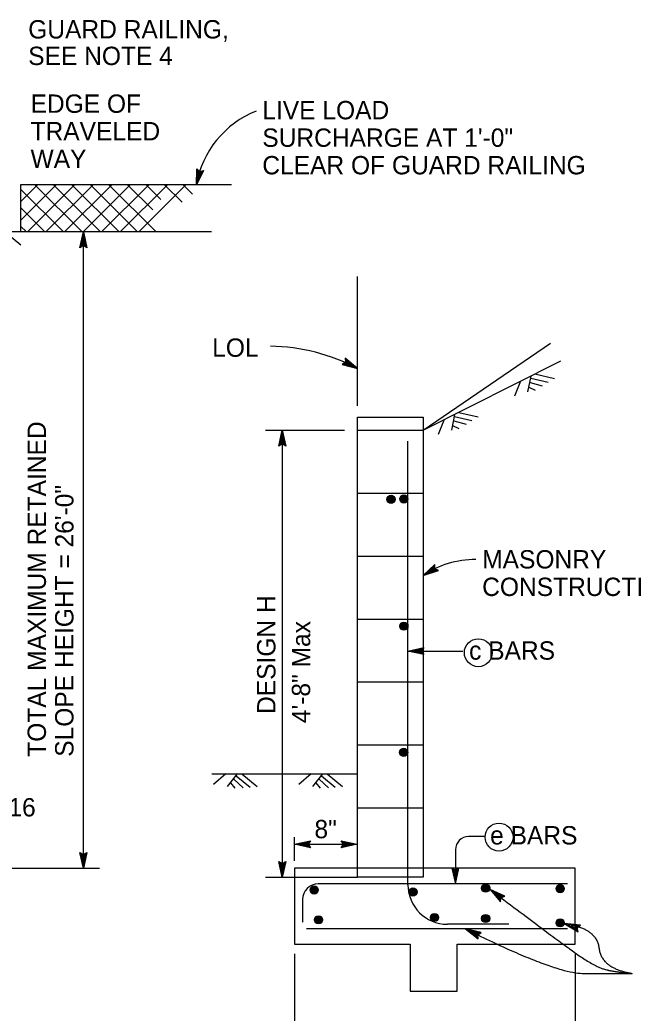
# Model space of a CAD drawing. Extents: x -894 to 866, y -476 to 714.
# Drawn here: x -505.8 to -271.6, y -238 to 140.9 of the extents above; entities that cross this region are included whole.
import ezdxf

# ---------------------------------------------------------------- set-up
doc = ezdxf.new("R2010")
doc.units = 0
doc.layers.add('60 Nongeo Data', color=7, linetype='Continuous')

msp = doc.modelspace()

# ---------------------------------------------------------------- linework, layer by layer
at = {"layer": '60 Nongeo Data'}
for p, q in [((-438.51, 77.96), (-438.35, 84.11)), ((-435.76, 83.46), (-438.51, 77.96)), ((-438.35, 84.11), (-438.35, 84.11)), ((-438.35, 84.11), (-437.25, 83.01)), ((-438.18, 79.31), (-438.05, 83.79)), ((-437.84, 80.64), (-437.76, 83.53)), ((-437.25, 83.01), (-435.76, 83.46)), ((-435.76, 83.46), (-435.76, 83.46)), ((-436.15, 83.33), (-438.18, 79.3)), ((-436.56, 83.19), (-437.84, 80.64)), ((-437.5, 81.98), (-437.47, 83.22)), ((-436.94, 83.11), (-437.5, 81.98)), ((-425.06, 77.96), (-505.57, 77.96)), ((-505.57, 77.96), (-505.57, 59.96)), ((-430.57, 77.96), (-505.57, 77.96)), ((-430.57, 77.96), (-505.57, 77.96)), ((-505.57, 71.46), (-499.07, 77.96)), ((-505.57, 64.39), (-492, 77.96)), ((-489.17, 59.96), (-505.57, 76.36)), ((-502.93, 59.96), (-484.93, 77.96)), ((-482.1, 59.96), (-500.1, 77.96)), ((-495.86, 59.96), (-477.86, 77.96)), ((-475.03, 59.96), (-493.03, 77.96)), ((-488.79, 59.96), (-470.79, 77.96)), ((-467.96, 59.96), (-485.96, 77.96)), ((-481.71, 59.96), (-463.71, 77.96)), ((-460.89, 59.96), (-478.89, 77.96)), ((-474.64, 59.96), (-456.64, 77.96)), ((-453.82, 59.96), (-471.82, 77.96)), ((-467.57, 59.96), (-449.57, 77.96)), ((-455.15, 68.36), (-464.75, 77.96)), ((-460.5, 59.96), (-442.5, 77.96)), ((-452.1, 72.38), (-457.67, 77.96)), ((-443.98, 71.34), (-450.6, 77.96)), ((-440.02, 74.45), (-443.53, 77.96)), ((-438.51, 77.96), (-438.51, 77.96)), ((-496.24, 59.96), (-505.57, 69.29)), ((-503.31, 59.96), (-505.57, 62.22)), ((-432.79, 59.96), (-557.57, 59.96)), ((-511.26, 59.88), (-505.4, 55.06)), ((-482.88, 53.96), (-481.54, 59.96)), ((-482.53, 54.18), (-481.54, 58.58)), ((-482.17, 54.41), (-481.54, 57.2)), ((-481.54, -182.69), (-481.54, 59.96)), ((-481.54, 59.96), (-481.54, 59.96)), ((-481.54, 59.96), (-480.21, 53.96)), ((-481.54, 58.57), (-480.57, 54.2)), ((-481.54, 57.2), (-480.92, 54.37)), ((-481.54, 54.76), (-482.88, 53.96)), ((-482.88, 53.96), (-482.88, 53.96)), ((-481.82, 54.59), (-481.55, 55.82)), ((-481.55, 55.82), (-481.28, 54.61)), ((-480.21, 53.96), (-481.54, 54.76)), ((-480.21, 53.96), (-480.21, 53.96)), ((-377.05, 25.89), (-377.05, 42.98)), ((-377.05, -5.31), (-377.05, 38.52)), ((-377.05, -5.31), (-377.05, 38.52)), ((-377.05, 17.54), (-377.05, 22.61)), ((-352.05, -15.69), (-303.56, 17.59)), ((-377.05, 7.84), (-381.73, 11.83)), ((-381.73, 11.83), (-381.73, 11.83)), ((-381.73, 11.83), (-381.65, 10.28)), ((-378.28, 8.5), (-381.69, 11.4)), ((-377.05, -6.32), (-377.05, 15.15)), ((-381.65, 10.28), (-382.98, 9.47)), ((-382.98, 9.47), (-382.98, 9.47)), ((-382.98, 9.47), (-377.05, 7.84)), ((-382.62, 9.68), (-378.27, 8.49)), ((-382.25, 9.89), (-379.5, 9.14)), ((-381.93, 10.12), (-380.72, 9.78)), ((-379.5, 9.14), (-381.7, 11.01)), ((-380.72, 9.78), (-381.66, 10.59)), ((-377.05, 7.84), (-377.05, 7.84)), ((-311.04, 5), (-312.26, -1.06)), ((-311.04, 4.18), (-304.43, 2.69)), ((-309.43, 5.79), (-302.03, 4.12)), ((-314.98, 3.05), (-317.26, -2.72)), ((-311.8, 0.74), (-309.38, -0.35)), ((-311.3, 2.55), (-306.64, 1.25)), ((-377.05, -186.19), (-377.05, -10.69)), ((-377.05, -10.69), (-352.05, -10.69)), ((-352.05, -10.69), (-352.05, -186.19)), ((-340.08, -9.63), (-341.31, -15.69)), ((-340.09, -10.45), (-333.47, -11.94)), ((-338.48, -8.84), (-331.08, -10.51)), ((-344.02, -11.58), (-346.3, -17.35)), ((-340.85, -13.89), (-338.42, -14.98)), ((-340.34, -12.08), (-335.68, -13.37)), ((-412.17, -15.69), (-382.09, -15.69)), ((-407.1, -21.69), (-405.76, -15.69)), ((-406.74, -21.48), (-405.76, -17.07)), ((-406.38, -21.24), (-405.76, -18.46)), ((-405.76, -15.69), (-405.76, -186.19)), ((-405.76, -15.69), (-405.76, -15.69)), ((-405.76, -15.69), (-404.43, -21.69)), ((-405.76, -17.08), (-404.79, -21.46)), ((-405.76, -18.46), (-405.14, -21.28)), ((-377.05, -15.69), (-352.05, -15.69)), ((-405.76, -20.89), (-407.1, -21.69)), ((-407.1, -21.69), (-407.1, -21.69)), ((-406.04, -21.07), (-405.76, -19.84)), ((-405.76, -19.84), (-405.5, -21.05)), ((-404.43, -21.69), (-405.76, -20.89)), ((-404.43, -21.69), (-404.43, -21.69)), ((-357.83, -189.13), (-357.83, -19.79)), ((-377.05, -39.69), (-352.05, -39.69)), ((-377.05, -63.69), (-352.05, -63.69)), ((-347.58, -66.92), (-352.05, -71.14)), ((-347.58, -67.34), (-350.87, -70.43)), ((-347.6, -67.77), (-349.68, -69.73)), ((-347.57, -68.16), (-348.49, -69.02)), ((-347.58, -68.48), (-347.58, -66.92)), ((-347.58, -66.92), (-347.58, -66.92)), ((-352.05, -71.14), (-346.21, -69.22)), ((-352.05, -71.14), (-352.05, -71.14)), ((-350.86, -70.43), (-346.6, -69.03)), ((-349.68, -69.73), (-346.93, -68.82)), ((-348.49, -69.02), (-347.31, -68.63)), ((-346.21, -69.22), (-347.58, -68.48)), ((-346.21, -69.22), (-346.21, -69.22)), ((-377.05, -87.69), (-352.05, -87.69)), ((-357.83, -99.91), (-351.83, -98.58)), ((-357.83, -99.91), (-336.93, -99.91)), ((-351.83, -101.25), (-357.83, -99.91)), ((-357.83, -99.91), (-357.83, -99.91)), ((-352.05, -100.9), (-356.45, -99.91)), ((-356.44, -99.91), (-352.06, -98.94)), ((-355.07, -99.91), (-352.24, -99.29)), ((-352.28, -100.54), (-355.07, -99.91)), ((-353.69, -99.92), (-352.48, -99.65)), ((-352.46, -100.19), (-353.69, -99.92)), ((-351.83, -98.58), (-352.63, -99.91)), ((-352.63, -99.91), (-351.83, -101.25)), ((-351.83, -98.58), (-351.83, -98.58)), ((-351.83, -101.25), (-351.83, -101.25)), ((-377.05, -111.69), (-352.05, -111.69)), ((-377.05, -135.69), (-352.05, -135.69)), ((-427.31, -146.71), (-431.95, -150.84)), ((-422.92, -146.74), (-426.74, -151.61)), ((-423.29, -147.47), (-418.06, -151.79)), ((-421.13, -146.76), (-415.27, -151.59)), ((-394.79, -146.71), (-399.43, -150.84)), ((-390.4, -146.74), (-394.22, -151.61)), ((-390.77, -147.47), (-385.54, -151.79)), ((-388.61, -146.76), (-382.75, -151.59)), ((-425.52, -150.21), (-423.85, -152.27)), ((-424.25, -148.82), (-420.68, -152.07)), ((-393, -150.21), (-391.33, -152.27)), ((-391.73, -148.82), (-388.16, -152.07)), ((-377.05, -159.69), (-352.05, -159.69)), ((-401.05, -179.91), (-401.05, -170.92)), ((-401.05, -173.62), (-395.05, -172.29)), ((-401.05, -173.62), (-377.25, -173.62)), ((-395.05, -174.96), (-401.05, -173.62)), ((-401.05, -173.62), (-401.05, -173.62)), ((-395.27, -174.6), (-399.67, -173.62)), ((-399.66, -173.61), (-395.29, -172.65)), ((-398.29, -173.62), (-395.47, -172.99)), ((-395.5, -174.24), (-398.29, -173.62)), ((-396.91, -173.62), (-395.7, -173.35)), ((-395.68, -173.89), (-396.91, -173.62)), ((-395.05, -172.29), (-395.85, -173.62)), ((-395.85, -173.62), (-395.05, -174.96)), ((-395.05, -172.29), (-395.05, -172.29)), ((-382.45, -173.62), (-383.25, -172.28)), ((-383.25, -172.28), (-383.25, -172.28)), ((-383.25, -172.28), (-377.25, -173.62)), ((-377.25, -173.62), (-383.25, -174.95)), ((-383.25, -174.95), (-382.45, -173.62)), ((-383.03, -172.63), (-378.63, -173.62)), ((-378.64, -173.62), (-383.02, -174.59)), ((-380.01, -173.61), (-382.84, -174.24)), ((-382.8, -172.99), (-380.01, -173.61)), ((-382.62, -173.34), (-381.39, -173.61)), ((-381.39, -173.61), (-382.6, -173.88)), ((-377.25, -173.62), (-377.25, -173.62)), ((-328.63, -170.68), (-334.75, -170.68)), ((-481.54, -182.69), (-482.87, -176.69)), ((-482.87, -176.69), (-482.87, -176.69)), ((-482.87, -176.69), (-481.54, -177.49)), ((-481.55, -181.3), (-482.51, -176.93)), ((-481.54, -179.93), (-482.17, -177.11)), ((-481.54, -178.55), (-481.81, -177.34)), ((-481.54, -177.49), (-480.2, -176.69)), ((-480.2, -176.69), (-481.54, -182.69)), ((-480.56, -176.91), (-481.54, -181.31)), ((-480.92, -177.14), (-481.54, -179.93)), ((-481.26, -177.32), (-481.54, -178.55)), ((-480.2, -176.69), (-480.2, -176.69)), ((-395.05, -174.96), (-395.05, -174.96)), ((-383.25, -174.95), (-383.25, -174.95)), ((-339.75, -175.68), (-339.75, -188.69)), ((-405.76, -186.19), (-407.09, -180.19)), ((-407.09, -180.19), (-407.09, -180.19)), ((-407.09, -180.19), (-405.76, -180.99)), ((-405.76, -184.8), (-406.73, -180.43)), ((-405.76, -183.43), (-406.38, -180.61)), ((-405.76, -182.05), (-406.02, -180.84)), ((-405.76, -180.99), (-404.42, -180.19)), ((-404.42, -180.19), (-405.76, -186.19)), ((-404.78, -180.41), (-405.76, -184.81)), ((-405.14, -180.64), (-405.76, -183.43)), ((-405.48, -180.82), (-405.76, -182.05)), ((-404.42, -180.19), (-404.42, -180.19)), ((-552.07, -182.69), (-475.38, -182.69)), ((-481.54, -182.69), (-481.54, -182.69)), ((-294.05, -182.69), (-401.05, -182.69)), ((-401.05, -182.69), (-401.05, -211.69)), ((-339.75, -183.49), (-341.09, -182.69)), ((-341.09, -182.69), (-341.09, -182.69)), ((-341.09, -182.69), (-339.75, -188.69)), ((-340.73, -182.91), (-339.75, -187.31)), ((-340.37, -183.14), (-339.75, -185.93)), ((-340.02, -183.32), (-339.75, -184.55)), ((-339.75, -188.69), (-338.42, -182.69)), ((-338.42, -182.69), (-339.75, -183.49)), ((-339.75, -185.93), (-339.12, -183.11)), ((-339.75, -184.55), (-339.48, -183.34)), ((-339.74, -187.3), (-338.78, -182.93)), ((-338.42, -182.69), (-338.42, -182.69)), ((-294.05, -211.69), (-294.05, -182.69)), ((-412.17, -186.19), (-377.05, -186.19)), ((-405.76, -186.19), (-405.76, -186.19)), ((-297.05, -188.69), (-392.05, -188.69)), ((-352.05, -186.19), (-377.05, -186.19)), ((-339.75, -188.69), (-339.75, -188.69)), ((-320.96, -193.4), (-326.56, -190.86)), ((-326.56, -190.86), (-326.56, -190.86)), ((-326.56, -190.86), (-322.57, -195.53)), ((-321.35, -193.55), (-325.46, -191.69)), ((-325.45, -191.7), (-322.54, -195.1)), ((-321.75, -193.7), (-324.35, -192.52)), ((-324.35, -192.52), (-322.47, -194.72)), ((-398.05, -194.69), (-398.05, -203.3)), ((-322.1, -193.87), (-323.25, -193.35)), ((-323.25, -193.35), (-322.44, -194.29)), ((-322.57, -195.53), (-322.41, -193.99)), ((-322.57, -195.53), (-322.57, -195.53)), ((-322.41, -193.99), (-320.96, -193.4)), ((-320.96, -193.4), (-320.96, -193.4)), ((-319.44, -204.13), (-342.83, -204.13)), ((-292.12, -204.48), (-298.24, -203.85)), ((-298.24, -203.85), (-298.24, -203.85)), ((-298.24, -203.85), (-292.97, -207.01)), ((-292.44, -204.75), (-296.93, -204.29)), ((-296.92, -204.3), (-293.08, -206.6)), ((-293.31, -205.5), (-292.12, -204.48)), ((-292.12, -204.48), (-292.12, -204.48)), ((-297.05, -205.93), (-396.55, -205.93)), ((-329.88, -207.33), (-335.87, -205.93)), ((-335.87, -205.93), (-335.87, -205.93)), ((-335.87, -205.93), (-331.04, -209.74)), ((-330.23, -207.56), (-334.62, -206.53)), ((-334.62, -206.54), (-331.1, -209.31)), ((-330.6, -207.78), (-333.38, -207.13)), ((-333.38, -207.13), (-331.11, -208.92)), ((-330.91, -208.02), (-332.13, -207.73)), ((-332.13, -207.73), (-331.16, -208.5)), ((-331.19, -208.19), (-329.88, -207.33)), ((-331.04, -209.74), (-331.19, -208.19)), ((-329.88, -207.33), (-329.88, -207.33)), ((-292.78, -205.02), (-295.62, -204.72)), ((-295.62, -204.72), (-293.13, -206.21)), ((-293.05, -205.29), (-294.31, -205.16)), ((-294.31, -205.16), (-293.24, -205.8)), ((-292.97, -207.01), (-293.31, -205.5)), ((-292.97, -207.01), (-292.97, -207.01)), ((-401.05, -211.69), (-357.05, -211.69)), ((-357.05, -211.69), (-357.05, -229.69)), ((-339.05, -229.69), (-339.05, -211.69)), ((-339.05, -211.69), (-294.05, -211.69)), ((-331.04, -209.74), (-331.04, -209.74)), ((-401.05, -215.41), (-401.05, -264.68)), ((-294.05, -215.41), (-294.05, -264.68)), ((-357.05, -229.69), (-339.05, -229.69))]:
    msp.add_line(p, q, dxfattribs=at)
for points in [[(-352.05, -15.69), (-299.52, 10.77)], [(-348.15, -13.67), (-348.15, -13.67)], [(-432.6, -146.68), (-377.05, -146.68)]]:
    msp.add_lwpolyline(points, dxfattribs=at)
for centre, radius in [((-364.31, -42.02), 1.56), ((-364.31, -42.02), 1.37), ((-364.31, -42.02), 1.19), ((-364.31, -42.02), 1), ((-364.31, -42.02), 0.812), ((-364.31, -42.02), 0.625), ((-364.31, -42.02), 0.437), ((-359.43, -41.87), 1.56), ((-359.43, -41.87), 1.37), ((-359.43, -41.87), 1.19), ((-359.43, -41.87), 1), ((-359.43, -41.87), 0.812), ((-359.43, -41.87), 0.625), ((-359.43, -41.87), 0.437), ((-364.31, -42.02), 0.187), ((-359.43, -41.87), 0.187), ((-359.39, -90.4), 1.56), ((-359.39, -90.4), 1.37), ((-359.39, -90.4), 1.19), ((-359.39, -90.4), 1), ((-359.39, -90.4), 0.812), ((-359.39, -90.4), 0.625), ((-359.39, -90.4), 0.437), ((-359.39, -90.4), 0.187), ((-331.03, -100.55), 5.32), ((-359.49, -138.53), 1.56), ((-359.49, -138.53), 1.37), ((-359.49, -138.53), 1.19), ((-359.49, -138.53), 1), ((-359.49, -138.53), 0.812), ((-359.49, -138.53), 0.625), ((-359.49, -138.53), 0.437), ((-359.49, -138.53), 0.187), ((-323.11, -170.88), 5.32), ((-328.23, -190.38), 1.56), ((-328.23, -190.38), 1.37), ((-328.23, -190.38), 1.19), ((-328.23, -190.38), 1), ((-299.83, -190.55), 1.56), ((-299.83, -190.55), 1.37), ((-299.83, -190.55), 1.19), ((-393.62, -191.04), 1.56), ((-393.62, -191.04), 1.37), ((-393.62, -191.04), 1.19), ((-393.62, -191.04), 1), ((-393.62, -191.04), 0.812), ((-393.62, -191.04), 0.625), ((-393.62, -191.04), 0.437), ((-393.62, -191.04), 0.187), ((-355.94, -191.82), 1.56), ((-355.94, -191.82), 1.37), ((-355.94, -191.82), 1.19), ((-355.94, -191.82), 1), ((-355.94, -191.82), 0.812), ((-355.94, -191.82), 0.625), ((-355.94, -191.82), 0.437), ((-355.94, -191.82), 0.187), ((-328.23, -190.38), 0.812), ((-328.23, -190.38), 0.625), ((-328.23, -190.38), 0.437), ((-328.23, -190.38), 0.187), ((-299.83, -190.55), 1), ((-299.83, -190.55), 0.812), ((-299.83, -190.55), 0.625), ((-299.83, -190.55), 0.437), ((-299.83, -190.55), 0.187), ((-347.73, -201.56), 1.56), ((-347.73, -201.56), 1.37), ((-347.73, -201.56), 1.19), ((-347.73, -201.56), 1), ((-347.73, -201.56), 0.812), ((-328.23, -201.94), 1.56), ((-328.23, -201.94), 1.37), ((-328.23, -201.94), 1.19), ((-391.96, -202.42), 1.56), ((-391.96, -202.42), 1.37), ((-391.96, -202.42), 1.19), ((-391.96, -202.42), 1), ((-391.96, -202.42), 0.812), ((-391.96, -202.42), 0.625), ((-391.96, -202.42), 0.437), ((-391.96, -202.42), 0.187), ((-347.73, -201.56), 0.625), ((-347.73, -201.56), 0.437), ((-347.73, -201.56), 0.187), ((-328.23, -201.94), 1), ((-328.23, -201.94), 0.812), ((-328.23, -201.94), 0.625), ((-328.23, -201.94), 0.437), ((-328.23, -201.94), 0.187), ((-299.83, -203.6), 1.56), ((-299.83, -203.6), 1.37), ((-299.83, -203.6), 1.19), ((-299.83, -203.6), 1), ((-299.83, -203.6), 0.812), ((-299.83, -203.6), 0.625), ((-299.83, -203.6), 0.437), ((-299.83, -203.6), 0.187)]:
    msp.add_circle(centre, radius, dxfattribs=at)
for centre, radius, start, end in [((-402.09, 71.71), 36.96, 111.5227, 170.2653), ((-411.32, -56.77), 73.14, 62.0589, 89.1427), ((-332.65, -98.9), 33.87, 88.8812, 124.9489), ((-334.75, -175.68), 5, 90, 180), ((-392.05, -194.69), 6, 90, 180), ((-342.83, -189.13), 15, 180, 270)]:
    msp.add_arc(centre, radius, start, end, dxfattribs=at)
for points in [[(-326.56, -190.86), (-298.91, -211.69), (-287.61, -219.57), (-280.51, -222.25), (-272.4, -222.86)], [(-298.24, -203.85), (-285.95, -205.47), (-284.12, -220.96), (-272.4, -222.86)], [(-335.88, -205.93), (-301.85, -222.86), (-280.33, -222.86), (-272.4, -222.86)]]:
    msp.add_open_spline(points, degree=2, dxfattribs=at)

# ---------------------------------------------------------------- texts
for s, p in [('GUARD RAILING,', (-502.61, 133.78)), ('SEE NOTE 4', (-502.61, 123.65)), ('EDGE OF', (-501.72, 105.42)), ('LIVE LOAD', (-413.37, 102.95)), ('TRAVELED', (-501.72, 94.92)), ('SURCHARGE AT 1\'-0"', (-413.37, 92.45)), ('WAY', (-501.72, 84.42)), ('CLEAR OF GUARD RAILING', (-413.37, 81.95)), ('LOL', (-432.48, 12.35)), ('MASONRY', (-329.56, -68.4)), ('CONSTRUCTION', (-329.56, -78.9)), ('c BARS', (-334.54, -103.19)), ('#5 @ 16', (-535.28, -163)), ('8"', (-393.49, -171.32)), ('e BARS', (-326.53, -173.69))]:
    msp.add_text(s, height=7, dxfattribs=at).set_placement(p)
for s, p in [('TOTAL MAXIMUM RETAINED', (-495.85, -140.23)), ('SLOPE HEIGHT = 26\'-0"', (-485.35, -140.23)), ('DESIGN H', (-408.36, -123.89)), ('4\'-8" Max', (-395.11, -127.39))]:
    msp.add_text(s, height=7, rotation=90, dxfattribs=at).set_placement(p)

doc.saveas('drawing.dxf')
